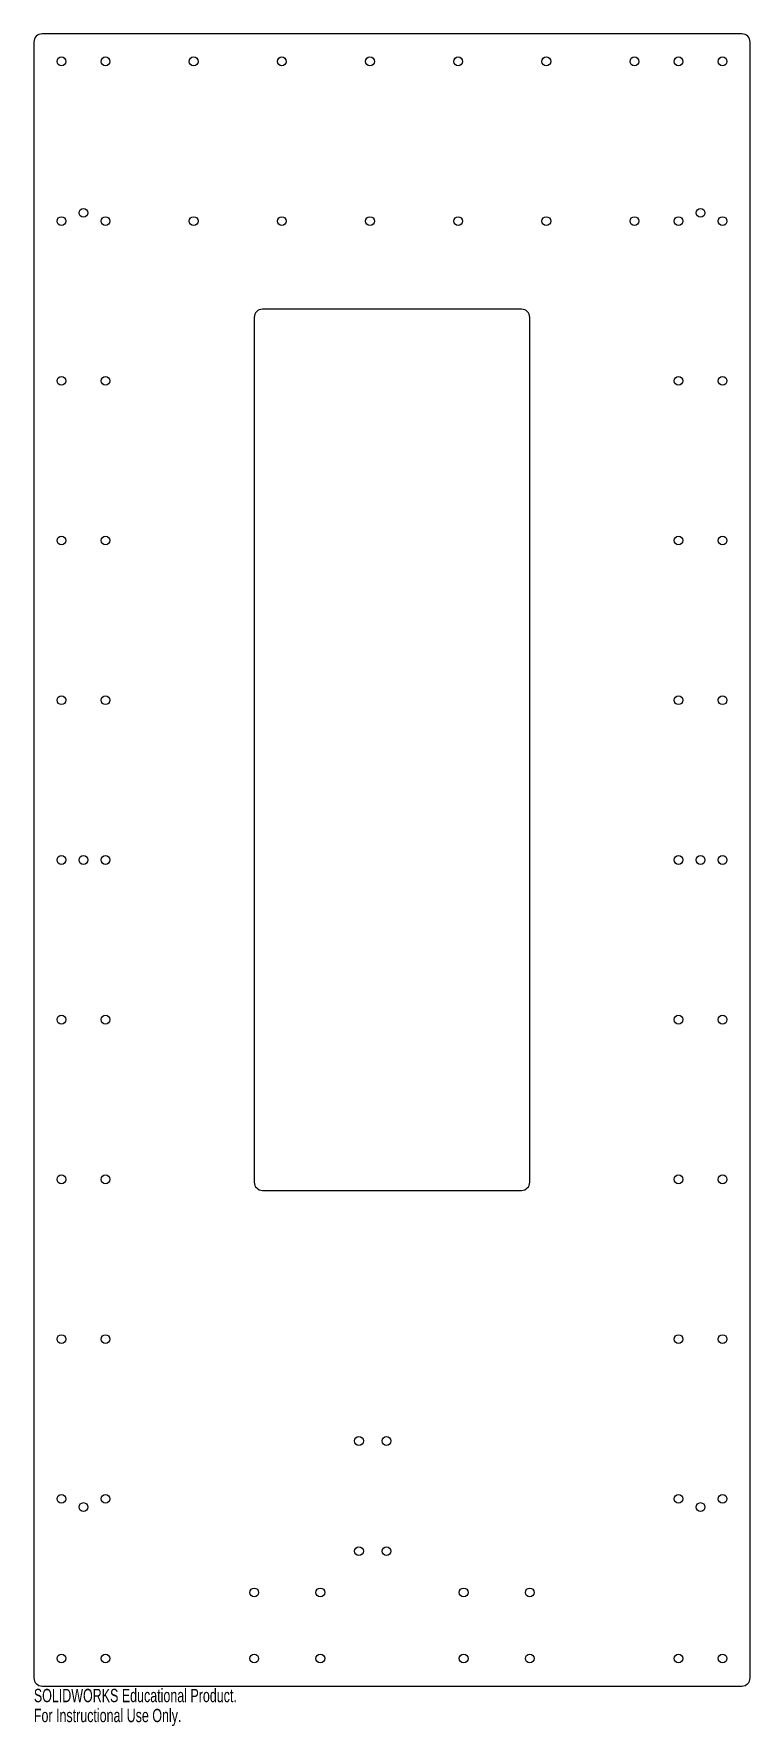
# Model space of a CAD drawing. Header units: millimetres. Extents: x -130 to 130, y -315 to 300.
import ezdxf

# ---------------------------------------------------------------- set-up
doc = ezdxf.new("R2010")
doc.units = ezdxf.units.MM
doc.styles.add('SLDTEXTSTYLE0', font='TXT', dxfattribs={"width": 0.7})

msp = doc.modelspace()

# ---------------------------------------------------------------- linework, layer by layer
at = {"color": 7, "linetype": 'Continuous', "lineweight": 25}
for p, q in [((-130, 297), (-130, -297)), ((127, 300), (-127, 300)), ((130, -297), (130, 297)), ((-50, 197), (-50, -117)), ((47, 200), (-47, 200)), ((50, -117), (50, 197)), ((-47, -120), (47, -120)), ((-127, -300), (127, -300))]:
    msp.add_line(p, q, dxfattribs=at)
for centre in [(-120, 290), (-104, 290), (-72, 290), (-40, 290), (-8, 290), (24, 290), (56, 290), (88, 290), (104, 290), (120, 290), (-120, 232), (-112, 235), (-104, 232), (-72, 232), (-40, 232), (-8, 232), (24, 232), (56, 232), (88, 232), (104, 232), (112, 235), (120, 232), (-120, 174), (-104, 174), (104, 174), (120, 174), (-120, 116), (-104, 116), (104, 116), (120, 116), (-120, 58), (-104, 58), (104, 58), (120, 58), (-120, 0), (-112, 0), (-104, 0), (104, 0), (112, 0), (120, 0), (-120, -58), (-104, -58), (104, -58), (120, -58), (-120, -116), (-104, -116), (104, -116), (120, -116), (-120, -174), (-104, -174), (104, -174), (120, -174), (-12, -211), (-2, -211), (-120, -232), (-112, -235), (-104, -232), (104, -232), (112, -235), (120, -232), (-12, -251), (-2, -251), (-50, -266), (-26, -266), (26, -266), (50, -266), (-120, -290), (-104, -290), (-50, -290), (-26, -290), (26, -290), (50, -290), (104, -290), (120, -290)]:
    msp.add_circle(centre, 1.6, dxfattribs=at)
for centre, start, end in [((-127, 297), 90, 180), ((127, 297), 0, 90), ((-47, 197), 90, 180), ((47, 197), 0, 90), ((-47, -117), 180, 270), ((47, -117), 270, 0), ((-127, -297), 180, 270), ((127, -297), 270, 0)]:
    msp.add_arc(centre, 3, start, end, dxfattribs=at)

# ---------------------------------------------------------------- texts
at = {"color": 7, "linetype": 'Continuous', "char_height": 4.8336, "attachment_point": 1, "style": 'SLDTEXTSTYLE0'}
for s, insert in [('SOLIDWORKS Educational Product.', (-130, -301.02)), ('For Instructional Use Only.', (-130, -308.27))]:
    msp.add_mtext(s, dxfattribs=dict(at, insert=insert))

doc.saveas('drawing.dxf')
